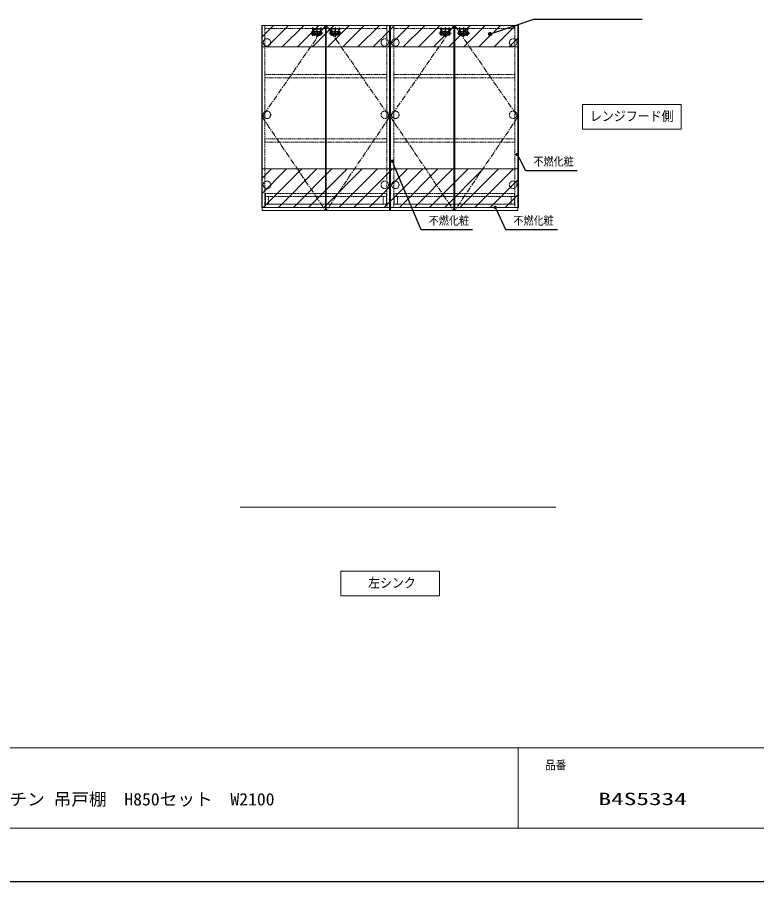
# Model space of a CAD drawing. Units: millimetres, scale not verified. Extents: x -6948 to 6948, y -3754 to 3754.
# Drawn here: x -3457 to 0, y -3671 to 367 of the extents above; entities that cross this region are included whole.
import ezdxf
from ezdxf.enums import TextEntityAlignment as Align

# ---------------------------------------------------------------- set-up
doc = ezdxf.new("R2010")
doc.units = ezdxf.units.MM
doc.header["$LTSCALE"] = 20
for name, pattern in [('USER1', [0.375, 0.25, -0.125]), ('USER2', [2, 1.25, -0.25, 0.25, -0.25]), ('USER3', [0.26, 0.01, -0.25])]:
    doc.linetypes.add(name, pattern=pattern)
for name, color, linetype, lineweight in [('0-0_KABE', 4, 'Continuous', 20), ('0-1_細線ﾚｲﾔｰ', 91, 'Continuous', 9), ('0-2_1', 30, 'Continuous', 13), ('0-3_0', 30, 'Continuous', 13), ('0-4_本体', 6, 'USER1', 25), ('0-5_寸法ﾚｲﾔｰ', 30, 'Continuous', 13), ('0-6_DEFPOINTS', 7, 'Continuous', 25), ('0-8_図面枠', 3, 'USER3', 15)]:
    doc.layers.add(name, color=color, linetype=linetype, lineweight=lineweight)
doc.styles.add('ＭＳ ゴシック', font='')
doc.styles.get('ＭＳ ゴシック').set_extended_font_data('MS Gothic')

# ---------------------------------------------------------------- blocks, each defined once
blk = doc.blocks.new('A$C6C503A1C')
at = {"layer": '0-2_1', "color": 1, "linetype": 'USER2'}
for p, q in [((593.1, 857.4), (593.1, 0)), ((0, 428.7), (1186.2, 428.7)), ((213.1, 674.8), (213.1, 182.6)), ((973.1, 674.8), (973.1, 182.6))]:
    blk.add_line(p, q, dxfattribs=at)
at = {"layer": '0-2_1', "color": 1, "linetype": 'USER1'}
for p, q in [((123.1, 528.7), (123.1, 328.7)), ((163.1, 568.7), (1023.1, 568.7)), ((163.1, 288.7), (1023.1, 288.7)), ((333.1, 568.7), (333.1, 288.7)), ((413.1, 568.7), (413.1, 288.7)), ((413.1, 358.7), (773.1, 358.7)), ((773.1, 568.7), (773.1, 288.7)), ((853.1, 568.7), (853.1, 288.7)), ((1063.1, 528.7), (1063.1, 328.7))]:
    blk.add_line(p, q, dxfattribs=at)
at = {"layer": '0-2_1', "color": 1}
for p, q in [((176.1, 398.7), (176.1, 458.7)), ((250.1, 458.7), (250.1, 398.7)), ((936.1, 458.7), (936.1, 398.7)), ((1010.1, 398.7), (1010.1, 458.7))]:
    blk.add_line(p, q, dxfattribs=at)
at = {"layer": '0-2_1', "color": 1, "linetype": 'USER1'}
for centre, start, end in [((163.1, 528.7), 90, 180), ((163.1, 328.7), 180, 270), ((1023.1, 528.7), 0, 90), ((1023.1, 328.7), 270, 0)]:
    blk.add_arc(centre, 40, start, end, dxfattribs=at)
at = {"layer": '0-2_1', "color": 1}
for centre, start, end in [((213.1, 458.7), 0, 180), ((213.1, 398.7), 180, 0), ((973.1, 458.7), 0, 180), ((973.1, 398.7), 180, 0)]:
    blk.add_arc(centre, 37, start, end, dxfattribs=at)
blk = doc.blocks.new('A$C3CB362AA')
at = {"layer": '0-4_本体', "linetype": 'USER2'}
for p, q in [((420, 4584), (420, 2900)), ((2320, 4584), (2320, 0)), ((4220, 4584), (4220, 2900))]:
    blk.add_line(p, q, dxfattribs=at)
at = {"layer": '0-4_本体'}
for p, q in [((770, 3857), (770, 1037)), ((770, 1637), (3870, 1637)), ((970, 837), (3670, 837)), ((1820, 2687), (2820, 2687)), ((1820, 2687), (1820, 837)), ((1820, 1887), (2820, 1887)), ((2820, 2687), (2820, 837)), ((3870, 3857), (3870, 1037))]:
    blk.add_line(p, q, dxfattribs=at)
blk.add_lwpolyline([(0, 3857), (4640, 3857), (4640, 3557), (0, 3557)], close=True, dxfattribs=at)
for centre, start, end in [((970, 1037), 180, 270), ((3670, 1037), 270, 0)]:
    blk.add_arc(centre, 200, start, end, dxfattribs=at)
blk = doc.blocks.new('A$C0D9D3555')
at = {"layer": '0-2_1', "xscale": -1}
blk.add_blockref('A$C6C503A1C', (1186.2, 0), dxfattribs=at)
at = {"layer": '0-2_1', "xscale": 0.2, "yscale": 0.2}
blk.add_blockref('A$C3CB362AA', (129.1, 73.3), dxfattribs=at)
blk = doc.blocks.new('A$C5FD08E0A')
at = {"layer": '0-1_細線ﾚｲﾔｰ', "linetype": 'USER1'}
for p, q in [((11320, 1000), (0, 1000)), ((0, 1000), (0, 0)), ((11320, 0), (11320, 1000)), ((11320, 700), (0, 700)), ((0, 0), (11320, 0)), ((300, 700), (300, 0)), ((11020, 700), (11020, 0))]:
    blk.add_line(p, q, dxfattribs=at)
blk = doc.blocks.new('A$C5FD08E15')
at = {"layer": '0-1_細線ﾚｲﾔｰ', "linetype": 'USER1'}
for p, q in [((11240, 1000), (0, 1000)), ((0, 1000), (0, 0)), ((11240, 0), (11240, 1000)), ((11240, 700), (0, 700)), ((0, 0), (11240, 0)), ((300, 700), (300, 0)), ((10940, 700), (10940, 0))]:
    blk.add_line(p, q, dxfattribs=at)
blk = doc.blocks.new('_DOT')
at = {"layer": '0-3_0'}
blk.add_line((-10, 0), (-20, 0), dxfattribs=at)
for points in [[(0, 0), (-10, 0), (-9.92, 1.25)], [(0, 0), (-9.92, -1.25), (-10, 0)], [(0, 0), (-9.92, 1.25), (-9.69, 2.49)], [(0, 0), (-9.69, -2.49), (-9.92, -1.25)], [(0, 0), (-9.69, 2.49), (-9.3, 3.68)], [(0, 0), (-9.3, -3.68), (-9.69, -2.49)], [(0, 0), (-9.3, 3.68), (-8.76, 4.82)], [(0, 0), (-8.76, -4.82), (-9.3, -3.68)], [(0, 0), (-8.76, 4.82), (-8.09, 5.88)], [(0, 0), (-8.09, -5.88), (-8.76, -4.82)], [(0, 0), (-8.09, 5.88), (-7.29, 6.85)], [(0, 0), (-7.29, -6.85), (-8.09, -5.88)], [(0, 0), (-7.29, 6.85), (-6.37, 7.71)], [(0, 0), (-6.37, -7.71), (-7.29, -6.85)], [(0, 0), (-6.37, 7.71), (-5.36, 8.44)], [(0, 0), (-5.36, -8.44), (-6.37, -7.71)], [(0, 0), (-5.36, 8.44), (-4.26, 9.05)], [(0, 0), (-4.26, -9.05), (-5.36, -8.44)], [(0, 0), (-4.26, 9.05), (-3.09, 9.51)], [(0, 0), (-3.09, -9.51), (-4.26, -9.05)], [(0, 0), (-3.09, 9.51), (-1.87, 9.82)], [(0, 0), (-1.87, -9.82), (-3.09, -9.51)], [(0, 0), (-1.87, 9.82), (-0.63, 9.98)], [(0, 0), (-0.63, -9.98), (-1.87, -9.82)], [(0, 0), (-0.63, 9.98), (0.63, 9.98)], [(0, 0), (0.63, -9.98), (-0.63, -9.98)], [(0, 0), (0.63, 9.98), (1.87, 9.82)], [(0, 0), (1.87, 9.82), (3.09, 9.51)], [(0, 0), (3.09, 9.51), (4.26, 9.05)], [(0, 0), (4.26, 9.05), (5.36, 8.44)], [(0, 0), (5.36, 8.44), (6.37, 7.71)], [(0, 0), (6.37, 7.71), (7.29, 6.85)], [(0, 0), (7.29, 6.85), (8.09, 5.88)], [(0, 0), (8.09, 5.88), (8.76, 4.82)], [(0, 0), (8.76, 4.82), (9.3, 3.68)], [(0, 0), (9.3, 3.68), (9.69, 2.49)], [(0, 0), (9.69, 2.49), (9.92, 1.25)], [(0, 0), (9.92, 1.25), (10, 0)], [(0, 0), (1.87, -9.82), (0.63, -9.98)], [(0, 0), (3.09, -9.51), (1.87, -9.82)], [(0, 0), (4.26, -9.05), (3.09, -9.51)], [(0, 0), (5.36, -8.44), (4.26, -9.05)], [(0, 0), (6.37, -7.71), (5.36, -8.44)], [(0, 0), (7.29, -6.85), (6.37, -7.71)], [(0, 0), (8.09, -5.88), (7.29, -6.85)], [(0, 0), (8.76, -4.82), (8.09, -5.88)], [(0, 0), (9.3, -3.68), (8.76, -4.82)], [(0, 0), (9.69, -2.49), (9.3, -3.68)], [(0, 0), (9.92, -1.25), (9.69, -2.49)], [(0, 0), (10, 0), (9.92, -1.25)]]:
    blk.add_solid(points, dxfattribs=at)
blk = doc.blocks.new('DOT_33')
at = {"layer": '0-2_1'}
blk.add_line((-10, 0), (-20, 0), dxfattribs=at)
for points in [[(0, 0), (-10, 0), (-9.92, 1.25)], [(0, 0), (-9.92, -1.25), (-10, 0)], [(0, 0), (-9.92, 1.25), (-9.69, 2.49)], [(0, 0), (-9.69, -2.49), (-9.92, -1.25)], [(0, 0), (-9.69, 2.49), (-9.3, 3.68)], [(0, 0), (-9.3, -3.68), (-9.69, -2.49)], [(0, 0), (-9.3, 3.68), (-8.76, 4.82)], [(0, 0), (-8.76, -4.82), (-9.3, -3.68)], [(0, 0), (-8.76, 4.82), (-8.09, 5.88)], [(0, 0), (-8.09, -5.88), (-8.76, -4.82)], [(0, 0), (-8.09, 5.88), (-7.29, 6.85)], [(0, 0), (-7.29, -6.85), (-8.09, -5.88)], [(0, 0), (-7.29, 6.85), (-6.37, 7.71)], [(0, 0), (-6.37, -7.71), (-7.29, -6.85)], [(0, 0), (-6.37, 7.71), (-5.36, 8.44)], [(0, 0), (-5.36, -8.44), (-6.37, -7.71)], [(0, 0), (-5.36, 8.44), (-4.26, 9.05)], [(0, 0), (-4.26, -9.05), (-5.36, -8.44)], [(0, 0), (-4.26, 9.05), (-3.09, 9.51)], [(0, 0), (-3.09, -9.51), (-4.26, -9.05)], [(0, 0), (-3.09, 9.51), (-1.87, 9.82)], [(0, 0), (-1.87, -9.82), (-3.09, -9.51)], [(0, 0), (-1.87, 9.82), (-0.63, 9.98)], [(0, 0), (-0.63, -9.98), (-1.87, -9.82)], [(0, 0), (-0.63, 9.98), (0.63, 9.98)], [(0, 0), (0.63, -9.98), (-0.63, -9.98)], [(0, 0), (0.63, 9.98), (1.87, 9.82)], [(0, 0), (1.87, 9.82), (3.09, 9.51)], [(0, 0), (3.09, 9.51), (4.26, 9.05)], [(0, 0), (4.26, 9.05), (5.36, 8.44)], [(0, 0), (5.36, 8.44), (6.37, 7.71)], [(0, 0), (6.37, 7.71), (7.29, 6.85)], [(0, 0), (7.29, 6.85), (8.09, 5.88)], [(0, 0), (8.09, 5.88), (8.76, 4.82)], [(0, 0), (8.76, 4.82), (9.3, 3.68)], [(0, 0), (9.3, 3.68), (9.69, 2.49)], [(0, 0), (9.69, 2.49), (9.92, 1.25)], [(0, 0), (9.92, 1.25), (10, 0)], [(0, 0), (1.87, -9.82), (0.63, -9.98)], [(0, 0), (3.09, -9.51), (1.87, -9.82)], [(0, 0), (4.26, -9.05), (3.09, -9.51)], [(0, 0), (5.36, -8.44), (4.26, -9.05)], [(0, 0), (6.37, -7.71), (5.36, -8.44)], [(0, 0), (7.29, -6.85), (6.37, -7.71)], [(0, 0), (8.09, -5.88), (7.29, -6.85)], [(0, 0), (8.76, -4.82), (8.09, -5.88)], [(0, 0), (9.3, -3.68), (8.76, -4.82)], [(0, 0), (9.69, -2.49), (9.3, -3.68)], [(0, 0), (9.92, -1.25), (9.69, -2.49)], [(0, 0), (10, 0), (9.92, -1.25)]]:
    blk.add_solid(points, dxfattribs=at)

msp = doc.modelspace()

# ---------------------------------------------------------------- linework, layer by layer
at = {"layer": '0-0_KABE'}
msp.add_line((-2414, -1921), (-939, -1921), dxfattribs=at)
at = {"layer": '0-1_細線ﾚｲﾔｰ'}
for p, q in [((-2314, 274.13), (-2259.13, 329)), ((-2288.42, 229), (-2188.42, 329)), ((-2217.71, 229), (-2117.71, 329)), ((-2146.99, 229), (-2046.99, 329)), ((-2076.28, 229), (-1976.28, 329)), ((-2005.57, 229), (-1905.57, 329)), ((-1934.86, 229), (-1834.86, 329)), ((-1864.15, 229), (-1764.15, 329)), ((-1793.44, 229), (-1693.44, 329)), ((-1722.73, 229), (-1622.73, 329)), ((-1652.02, 229), (-1552.02, 329)), ((-1581.31, 229), (-1481.31, 329)), ((-1510.6, 229), (-1410.6, 329)), ((-1439.89, 229), (-1339.89, 329)), ((-1369.18, 229), (-1269.18, 329)), ((-1298.47, 229), (-1198.47, 329)), ((-1227.76, 229), (-1127.76, 329)), ((-1157.05, 229), (-1114, 272.04)), ((-2314, -386.56), (-2268.44, -341)), ((-2314, -457.27), (-2197.73, -341)), ((-2307.02, -521), (-2127.02, -341)), ((-2236.31, -521), (-2056.31, -341)), ((-2165.6, -521), (-1985.6, -341)), ((-2094.89, -521), (-1914.89, -341)), ((-2024.18, -521), (-1844.18, -341)), ((-1953.47, -521), (-1773.47, -341)), ((-1882.76, -521), (-1702.76, -341)), ((-1812.05, -521), (-1632.05, -341)), ((-1741.33, -521), (-1561.33, -341)), ((-1670.62, -521), (-1490.62, -341)), ((-1599.91, -521), (-1419.91, -341)), ((-1529.2, -521), (-1349.2, -341)), ((-1458.49, -521), (-1278.49, -341)), ((-1387.78, -521), (-1207.78, -341)), ((-1317.07, -521), (-1137.07, -341)), ((-1246.36, -521), (-1114, -388.64)), ((-1175.65, -521), (-1114, -459.35))]:
    msp.add_line(p, q, dxfattribs=at)
at = {"layer": '0-1_細線ﾚｲﾔｰ', "linetype": 'USER1'}
for p, q in [((-2299, 329), (-2299, -521)), ((-1729, 329), (-1729, -521)), ((-1697, 329), (-1697, -521)), ((-1131, 329), (-1131, -521)), ((-2299, 314), (-1729, 314)), ((-1697, 314), (-1131, 314)), ((-2299, -506), (-1729, -506)), ((-1714, -521), (-1114, -521)), ((-1714, -521), (-1114, -521)), ((-1697, -506), (-1131, -506))]:
    msp.add_line(p, q, dxfattribs=at)
at = {"layer": '0-1_細線ﾚｲﾔｰ'}
for points in [[(-2314, 229), (-1114, 229), (-1114, 329), (-2314, 329)], [(-2314, -521), (-1114, -521), (-1114, -341), (-2314, -341)]]:
    msp.add_lwpolyline(points, close=True, dxfattribs=at)
at = {"layer": '0-1_細線ﾚｲﾔｰ', "linetype": 'USER2'}
for points in [[(-2016, 329), (-2312, -98.5), (-2016, -536)], [(-2012, 329), (-1716, -98.5), (-2012, -536)], [(-1416, 329), (-1712, -98.5), (-1416, -536)], [(-1412, 329), (-1116, -98.5), (-1412, -536)]]:
    msp.add_lwpolyline(points, dxfattribs=at)
at = {"layer": '0-1_細線ﾚｲﾔｰ', "linetype": 'USER1'}
for points in [[(-2299, 99), (-1729, 99), (-1729, 84), (-2299, 84)], [(-1697, 99), (-1131, 99), (-1131, 84), (-1697, 84)], [(-2299, -201), (-1729, -201), (-1729, -216), (-2299, -216)], [(-1697, -201), (-1131, -201), (-1131, -216), (-1697, -216)]]:
    msp.add_lwpolyline(points, close=True, dxfattribs=at)
for centre in [(-2289.5, 249), (-1738.5, 249), (-1689.5, 249), (-1138.5, 249), (-2289.5, -88.5), (-1738.5, -88.5), (-1689.5, -88.5), (-1138.5, -88.5), (-2289.5, -416), (-1738.5, -416), (-1689.5, -416), (-1138.5, -416)]:
    msp.add_circle(centre, 17.5, dxfattribs=at)
at = {"layer": '0-2_1', "color": 7}
for p, q in [((-2314, -521), (-2314, 329)), ((-1714, -521), (-1714, 329)), ((-1114, 329), (-1714, 329)), ((-1114, 329), (-1114, -521))]:
    msp.add_line(p, q, dxfattribs=at)
for points in [[(-2312, -536), (-2016, -536), (-2016, 329), (-2312, 329)], [(-1716, -536), (-2012, -536), (-2012, 329), (-1716, 329)], [(-1712, -536), (-1416, -536), (-1416, 329), (-1712, 329)], [(-1116, -536), (-1412, -536), (-1412, 329), (-1116, 329)]]:
    msp.add_lwpolyline(points, close=True, dxfattribs=at)
msp.add_lwpolyline([(-1114, -521), (-1114, 329), (-1714, 329), (-1714, -521)], dxfattribs=at)
at = {"layer": '0-3_0', "color": 7}
for p, q in [((-1714, 329), (-2314, 329)), ((-1114.5, -3046), (-1114.5, -3421))]:
    msp.add_line(p, q, dxfattribs=at)
at = {"layer": '0-5_寸法ﾚｲﾔｰ', "lineweight": 25}
for points in [[(-535.8, 357.1), (-1043.52, 357.1), (-1227.36, 294.12)], [(-1328.03, -626.63), (-1568.28, -626.63), (-1697.35, -318.6)], [(-838.71, -350.54), (-1078.96, -350.54), (-1111.78, -285.96)], [(-932.05, -626.63), (-1172.3, -626.63), (-1214.99, -533.74)]]:
    msp.add_lwpolyline(points, dxfattribs=at)
at = {"layer": '0-6_DEFPOINTS'}
msp.add_line((3635.5, -3671), (-6864.5, -3671), dxfattribs=at)
at = {"layer": '0-8_図面枠', "linetype": 'Continuous'}
msp.add_line((-6614.5, -3046), (3385.5, -3046), dxfattribs=at)
for points in [[(-6614.5, -3421), (3385.5, -3421), (3385.5, 3504), (-6614.5, 3504)], [(-814, -40.92), (-814, -156.09), (-352.51, -156.09), (-352.51, -40.92)], [(-1483.25, -2221), (-1944.75, -2221), (-1944.75, -2336.17), (-1483.25, -2336.17)]]:
    msp.add_lwpolyline(points, close=True, dxfattribs=at)

# ---------------------------------------------------------------- block references
at = {"layer": '0-1_細線ﾚｲﾔｰ', "xscale": 0.05, "yscale": 0.05}
for name, p in [('A$C5FD08E0A', (-2297, -506)), ('A$C5FD08E15', (-1695, -506))]:
    msp.add_blockref(name, p, dxfattribs=at)
at = {"layer": '0-3_0', "xscale": 0.05, "yscale": 0.05}
for p in [(-2086.66, 271.76), (-2000.66, 271.76), (-1486.66, 271.76), (-1400.66, 271.76)]:
    msp.add_blockref('A$C0D9D3555', p, dxfattribs=at)
at = {"layer": '0-5_寸法ﾚｲﾔｰ', "rotation": 197.16939}
msp.add_blockref('DOT_33', (-1246.47, 288.21), dxfattribs=at)
at = {"layer": '0-5_寸法ﾚｲﾔｰ', "xscale": 0.75, "yscale": 0.75}
for p, rotation in [((-1120.71, -273.91), 126.52001), ((-1703.71, -305.01), 115.06615), ((-1222.9, -521), 121.84473)]:
    msp.add_blockref('_DOT', p, dxfattribs=dict(at, rotation=rotation))

# ---------------------------------------------------------------- texts
at = {"layer": '0-3_0', "color": 7, "style": 'ＭＳ ゴシック', "width": 0.9}
for p in [(-1043.96, -337.94), (-1533.28, -614.03), (-1137.3, -614.03)]:
    msp.add_text('不燃化粧', height=38.42, dxfattribs=at).set_placement(p, align=Align.BOTTOM_LEFT)
at = {"layer": '0-8_図面枠', "style": 'ＭＳ ゴシック'}
for s, height, width, p in [('レンジフード側', 45.45, 0.9, (-779.5, -131.22)), ('左シンク', 45.45, 0.9, (-1816.81, -2311.31)), ('品番', 40.47, 0.9, (-989.5, -3158.96)), ('システムキッチン 吊戸棚\u3000H850セット\u3000W2100', 57.73, 1.05, (-3989.5, -3332.1)), ('B4S5334', 57.77, 1.5, (-739.5, -3330.49))]:
    msp.add_text(s, height=height, dxfattribs=dict(at, width=width)).set_placement(p, align=Align.BOTTOM_LEFT)

doc.saveas('drawing.dxf')
